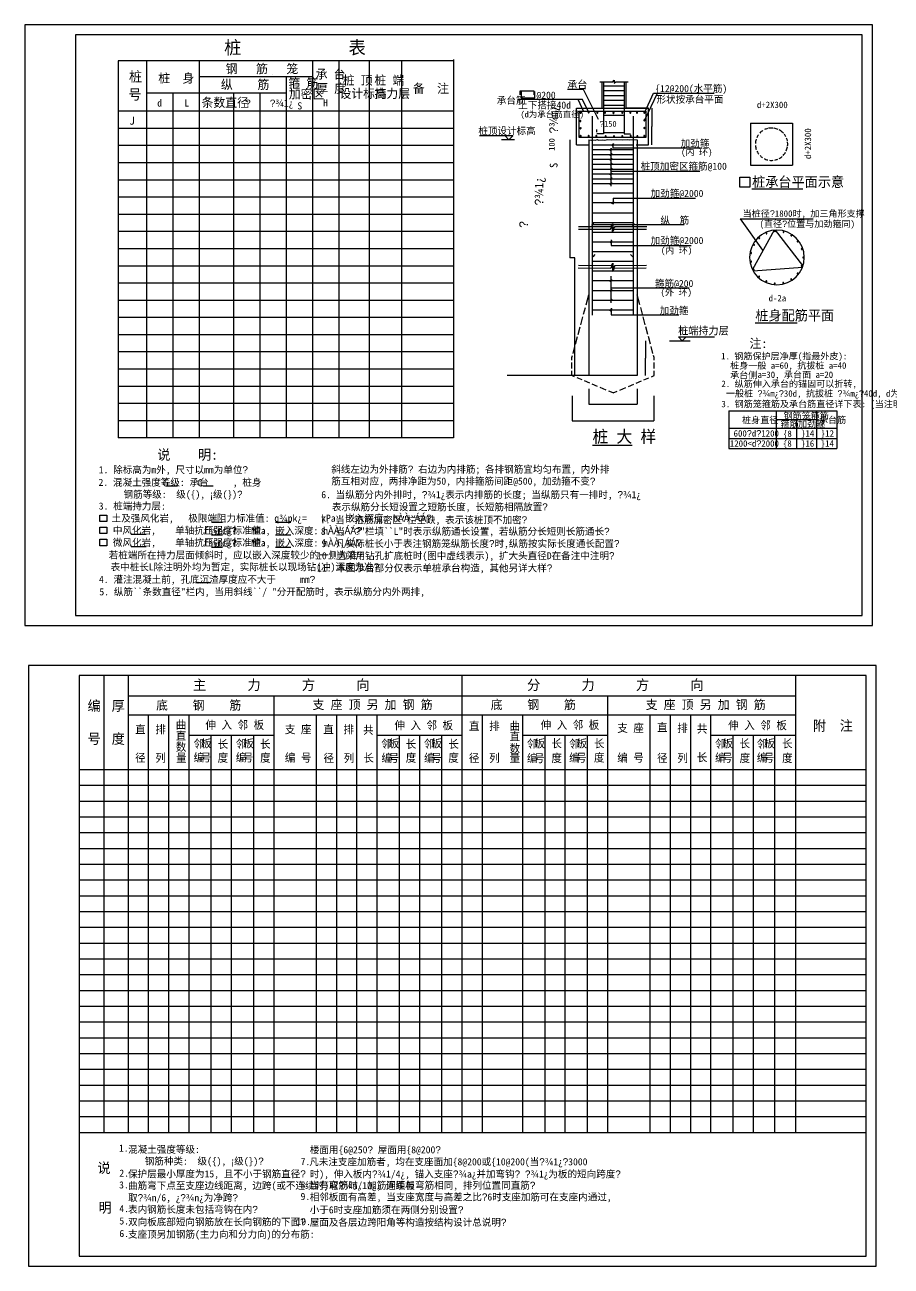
# Model space of a CAD drawing. Header units: metres. Extents: x 4568 to 182545, y -86951 to 35529.
# Drawn here: x 4568 to 47393, y -25841 to 35529 of the extents above; entities that cross this region are included whole.
import ezdxf

# ---------------------------------------------------------------- set-up
doc = ezdxf.new("R2010")
doc.units = ezdxf.units.M
for name, color, linetype in [('1', 1, 'Continuous'), ('COLUMN', 2, 'Continuous'), ('DOOR', 2, 'Continuous'), ('DP', 3, 'Continuous'), ('GRIDLINE', 7, 'Continuous'), ('STEEL', 2, 'Continuous'), ('TEXT', 7, 'Continuous'), ('TK', 7, 'Continuous')]:
    doc.layers.add(name, color=color, linetype=linetype)
doc.dimstyles.get("Standard").update_dxf_attribs({"dimtxt": 2.5, "dimasz": 2.5, "dimexe": 1.25, "dimexo": 0.625, "dimtad": 1, "dimcen": 2.5, "dimazin": 3, "dimtfac": 1, "dimtmove": 0, "dimatfit": 3})

# ---------------------------------------------------------------- blocks, each defined once
blk = doc.blocks.new('_CLOSEDFILLED')
at = {"color": 0, "linetype": 'BYBLOCK'}
blk.add_solid([(-1, 0), (0, 0), (-1, 0)], dxfattribs=at)
blk = doc.blocks.new('*D1')
for p, q in [((31625.07, 17193.46), (31625.07, 15956.87)), ((35667.36, 17193.46), (35667.36, 15956.87)), ((31625.32, 15956.87), (33645.715, 15956.87)), ((33646.715, 15956.87), (35667.11, 15956.87))]:
    blk.add_line(p, q)
at = {"layer": 'Defpoints'}
for p in [(31625.07, 17193.46), (35667.36, 17193.46), (31625.07, 15956.87)]:
    blk.add_point(p, dxfattribs=at)
at = {"xscale": 0.25, "yscale": 0.25, "rotation": 180}
blk.add_blockref('_CLOSEDFILLED', (31625.07, 15956.87), dxfattribs=at)
at = {"xscale": 0.25, "yscale": 0.25}
blk.add_blockref('_CLOSEDFILLED', (35667.36, 15956.87), dxfattribs=at)
at = {"insert": (33646.215, 15956.87), "char_height": 1, "attachment_point": 5}
blk.add_mtext('D', dxfattribs=at)
blk = doc.blocks.new('*D2')
for p, q in [((35246.18, 19906.63), (35246.18, 19046.44)), ((35245.93, 19046.44), (35245.68, 19046.44)), ((35246.18, 18186.25), (35246.18, 19046.44)), ((35246.18, 19046.44), (35246.18, 19046.44)), ((35246.43, 19046.44), (35246.68, 19046.44))]:
    blk.add_line(p, q)
at = {"layer": 'Defpoints'}
for p in [(35246.18, 19906.63), (35246.18, 19046.44), (35246.18, 18186.25)]:
    blk.add_point(p, dxfattribs=at)
at = {"xscale": 0.25, "yscale": 0.25}
blk.add_blockref('_CLOSEDFILLED', (35246.18, 19046.44), dxfattribs=at)
at = {"xscale": 0.25, "yscale": 0.25, "rotation": 180}
blk.add_blockref('_CLOSEDFILLED', (35246.18, 19046.44), dxfattribs=at)
at = {"insert": (35246.18, 19047.565), "char_height": 1, "attachment_point": 5}
blk.add_mtext("h%%192%%192'%%193%%193", dxfattribs=at)
blk = doc.blocks.new('*D3')
for p, q in [((32443.96, 17530.51), (32443.96, 16771.45)), ((34843.96, 17530.51), (34843.96, 16771.45)), ((32444.21, 16771.45), (33643.46, 16771.45)), ((33644.46, 16771.45), (34843.71, 16771.45))]:
    blk.add_line(p, q)
at = {"layer": 'Defpoints'}
for p in [(32443.96, 17530.51), (34843.96, 17530.51), (32443.96, 16771.45)]:
    blk.add_point(p, dxfattribs=at)
at = {"xscale": 0.25, "yscale": 0.25, "rotation": 180}
blk.add_blockref('_CLOSEDFILLED', (32443.96, 16771.45), dxfattribs=at)
at = {"xscale": 0.25, "yscale": 0.25}
blk.add_blockref('_CLOSEDFILLED', (34843.96, 16771.45), dxfattribs=at)
at = {"insert": (33643.96, 16771.45), "char_height": 1, "attachment_point": 5}
blk.add_mtext('d', dxfattribs=at)
blk = doc.blocks.new('*D6')
for p, q in [((35562.58, 31401.55), (35562.58, 30501.13)), ((35562.33, 30501.13), (35562.08, 30501.13)), ((35562.58, 29600.71), (35562.58, 30501.13)), ((35562.58, 30501.13), (35562.58, 30501.13)), ((35562.83, 30501.13), (35563.08, 30501.13))]:
    blk.add_line(p, q)
at = {"layer": 'Defpoints'}
for p in [(35562.58, 31401.55), (35562.58, 30501.13), (35562.58, 29600.71)]:
    blk.add_point(p, dxfattribs=at)
at = {"xscale": 0.25, "yscale": 0.25}
blk.add_blockref('_CLOSEDFILLED', (35562.58, 30501.13), dxfattribs=at)
at = {"xscale": 0.25, "yscale": 0.25, "rotation": 180}
blk.add_blockref('_CLOSEDFILLED', (35562.58, 30501.13), dxfattribs=at)
at = {"insert": (35562.58, 30502.255), "char_height": 1, "attachment_point": 5}
blk.add_mtext('H', dxfattribs=at)
blk = doc.blocks.new('*D13')
for p, q in [((31507.13, 29840.93), (31507.13, 24013.59)), ((31628.915, 24013.59), (31506.88, 24013.59)), ((31751.95, 24013.59), (31629.915, 24013.59)), ((31751.7, 18186.25), (31751.7, 24013.59))]:
    blk.add_line(p, q)
at = {"layer": 'Defpoints'}
for p in [(31507.13, 29840.93), (31751.7, 24013.59), (31751.7, 18186.25)]:
    blk.add_point(p, dxfattribs=at)
at = {"xscale": 0.25, "yscale": 0.25}
blk.add_blockref('_CLOSEDFILLED', (31507.13, 24013.59), dxfattribs=at)
at = {"xscale": 0.25, "yscale": 0.25, "rotation": 180}
blk.add_blockref('_CLOSEDFILLED', (31751.7, 24013.59), dxfattribs=at)
at = {"insert": (31629.415, 24013.59), "char_height": 1, "attachment_point": 5}
blk.add_mtext('L', dxfattribs=at)

msp = doc.modelspace()

# ---------------------------------------------------------------- linework, layer by layer
for p, q in [((32987.99, 32703.41), (33640.17, 32703.41)), ((33091.45, 32703.41), (33091.45, 31401.55)), ((33167.66, 32703.41), (33167.66, 30141.94)), ((33640.17, 32703.41), (33693.57, 32799.47)), ((33693.57, 32799.47), (33702.58, 32641.51)), ((33702.58, 32641.51), (33778.46, 32703.41)), ((33778.46, 32703.41), (34394.37, 32703.41)), ((34187.59, 32703.41), (34187.59, 30141.94)), ((34270.47, 32703.41), (34270.47, 31401.55)), ((29061.7, 32064.52), (29061.7, 32257.51)), ((29061.7, 32257.51), (29728.76, 32257.51)), ((29104.61, 32224.42), (29104.61, 31913.48)), ((29104.61, 31913.48), (29784.18, 31913.48)), ((29728.76, 32257.51), (29728.76, 32064.52)), ((29784.18, 31913.48), (29784.18, 32224.42)), ((32183.4, 32334.03), (31395, 32334.03)), ((32929.5, 30842.56), (32183.4, 32334.03)), ((33167.66, 32517.57), (34187.59, 32517.57)), ((33167.66, 32277.57), (34187.59, 32277.57)), ((33167.66, 32037.57), (34187.59, 32037.57)), ((35217.9, 31216.43), (35649.04, 32143.98)), ((35218.79, 30832.58), (35834.74, 32143.98)), ((35649.04, 32143.98), (38642.43, 32143.98)), ((32136.51, 31830.19), (28948.67, 31830.19)), ((31834.75, 31401.55), (31834.75, 31401.55)), ((31834.75, 31401.55), (33083.81, 31401.55)), ((31834.75, 31401.55), (33083.81, 31401.55)), ((31834.75, 29600.71), (31834.75, 31401.55)), ((32204.89, 31233.42), (31926.19, 31830.19)), ((32439.73, 31192.5), (32136.51, 31830.19)), ((33083.81, 31401.55), (34258.2, 31401.55)), ((33167.66, 31797.57), (34187.59, 31797.57)), ((33167.66, 31557.57), (34187.59, 31557.57)), ((34257.85, 31401.55), (35401.57, 31401.55)), ((35401.57, 31401.55), (34257.85, 31401.55)), ((35401.57, 29600.71), (35401.57, 31401.55)), ((33148.77, 31066.82), (34208.18, 31066.82)), ((32836.55, 30219.62), (32838.53, 30357.93)), ((33167.66, 30141.94), (32846.57, 30141.94)), ((33150.48, 30198.57), (34206.48, 30198.57)), ((34187.59, 30141.94), (34508.68, 30141.94)), ((40439.09, 30667.56), (42519.09, 30667.56)), ((40439.09, 30667.56), (40439.09, 28587.56)), ((42519.09, 30667.56), (42519.09, 28587.56)), ((28771.65, 29840.93), (28130.34, 29840.93)), ((31834.75, 29600.71), (32443.96, 29600.71)), ((32443.96, 29846.31), (32443.96, 18186.25)), ((32443.96, 29846.31), (32561.01, 29833.75)), ((32480.35, 29600.71), (32487.01, 29600.71)), ((32561.01, 29833.75), (32628.54, 29850.63)), ((32628.54, 29850.63), (32767.83, 29829.54)), ((32767.83, 29829.54), (32877.57, 29854.84)), ((32877.57, 29854.84), (32902.9, 29833.75)), ((32902.9, 29833.75), (33105.5, 29850.63)), ((33105.5, 29850.63), (33244.78, 29833.75)), ((33244.78, 29833.75), (33362.97, 29854.84)), ((33362.97, 29854.84), (33582.45, 29842.19)), ((33582.45, 29842.19), (33818.82, 29859.06)), ((33638.97, 29600.93), (33638.87, 29452.53)), ((33818.82, 29859.06), (34131.17, 29837.99)), ((34131.17, 29837.99), (34367.53, 29859.06)), ((34367.53, 29859.06), (34460.39, 29846.41)), ((34460.39, 29846.41), (34629.23, 29863.28)), ((34629.23, 29863.28), (34843.96, 29838.68)), ((34794.04, 29600.71), (35401.57, 29600.71)), ((34843.96, 29838.68), (34843.96, 18186.25)), ((33549.18, 27551.18), (33549.18, 29432.45)), ((33638.85, 29452.53), (37949.46, 29452.53)), ((33549.18, 28293.33), (37929.58, 28293.33)), ((40439.09, 28587.56), (42519.09, 28587.56)), ((39906.83, 27992.49), (40412.16, 27992.49)), ((39906.83, 27507.45), (39906.83, 27991.41)), ((40412.16, 27992.49), (40412.16, 27508.53)), ((13088.82, 27004.85), (9188.82, 27004.85)), ((20588.82, 27004.85), (13088.82, 27004.85)), ((25757.31, 27004.85), (20588.82, 27004.85)), ((40412.16, 27508.53), (39906.83, 27508.53)), ((33643.96, 26956.89), (33643.96, 26660.83)), ((33643.96, 26952.48), (37723.18, 26952.48)), ((39933.51, 25934.82), (43534.71, 25934.82)), ((39936.96, 25934.82), (41026.93, 24390.01)), ((31931.2, 25426.11), (33523.83, 25426.11)), ((31936.17, 25556.2), (33558.55, 25556.2)), ((32635.96, 25663.62), (37156.04, 25663.62)), ((33523.83, 25426.11), (33595.03, 25554.18)), ((33558.55, 25556.2), (33629.75, 25684.28)), ((33595.03, 25554.18), (33607.05, 25266.02)), ((33607.05, 25266.02), (33708.22, 25426.11)), ((33629.75, 25684.28), (33641.77, 25396.12)), ((33641.77, 25396.12), (33742.94, 25556.2)), ((33708.22, 25426.11), (35299, 25426.11)), ((33742.94, 25556.2), (35318.84, 25556.2)), ((34620.71, 25620.25), (34683.2, 25706.98)), ((33549.18, 24893.67), (33549.18, 24623.82)), ((33549.18, 24623.82), (37500.5, 24623.82)), ((31922.18, 23509.36), (33529.68, 23494.5)), ((31942.02, 23639.46), (33564.4, 23624.6)), ((33529.68, 23494.5), (33600.89, 23622.58)), ((33564.4, 23624.6), (33635.6, 23752.68)), ((33600.89, 23622.58), (33612.9, 23334.42)), ((33612.9, 23334.42), (33714.07, 23494.5)), ((33635.6, 23752.68), (33647.62, 23464.52)), ((33647.62, 23464.52), (33748.79, 23624.6)), ((33714.07, 23494.5), (35289.98, 23509.36)), ((33748.79, 23624.6), (35294.95, 23639.46)), ((13088.82, 22754.85), (9188.82, 22754.85)), ((20588.82, 22754.85), (13088.82, 22754.85)), ((25757.31, 22754.85), (20588.82, 22754.85)), ((33549.18, 21785.2), (33549.18, 23108.86)), ((32312.25, 21681.91), (32443.96, 22173.17)), ((33549.18, 22518.37), (37402.2, 22518.37)), ((34975.66, 21681.91), (34843.96, 22173.17)), ((32187.99, 21218.4), (32275.8, 21545.95)), ((33549.18, 21523.93), (33549.18, 21192.48)), ((35099.93, 21218.4), (35012.11, 21545.95)), ((32049.05, 20700.2), (32156.03, 21099.23)), ((33549.18, 21192.48), (36895.81, 21192.48)), ((35238.86, 20700.2), (35131.88, 21099.23)), ((31919.14, 20215.62), (32021.19, 20596.25)), ((35368.78, 20215.62), (35266.73, 20596.25)), ((31792.27, 19742.42), (31892.77, 20117.26)), ((35495.64, 19742.42), (35395.15, 20117.26)), ((36432.42, 19909.22), (37451.07, 19909.22)), ((31614.34, 19078.62), (31642.24, 19182.67)), ((31614.34, 18942.87), (31614.34, 19078.62)), ((31669.63, 19284.95), (31762.04, 19629.64)), ((35618.29, 19284.95), (35525.88, 19629.64)), ((35673.57, 19078.62), (35645.68, 19182.67)), ((35673.57, 18942.87), (35673.57, 19078.62)), ((13088.82, 18504.85), (9188.82, 18504.85)), ((20588.82, 18504.85), (13088.82, 18504.85)), ((25757.31, 18504.85), (20588.82, 18504.85)), ((31614.34, 18536.04), (31614.34, 18834.73)), ((31614.34, 18184.5), (31614.34, 18424.53)), ((35673.57, 18536.04), (35673.57, 18834.73)), ((35673.57, 18184.5), (35673.57, 18424.53)), ((32443.96, 18186.25), (28405.23, 18186.25)), ((31746.26, 18130.41), (31614.34, 18184.5)), ((32115.87, 17971.85), (31871.05, 18076.08)), ((32505.43, 17806.9), (32230.37, 17923.45)), ((34843.96, 18186.25), (32443.96, 18186.25)), ((34782.49, 17806.9), (35057.55, 17923.45)), ((35172.04, 17971.85), (35416.87, 18076.08)), ((35541.65, 18130.41), (35673.57, 18184.5)), ((32878.71, 17651.48), (32616.61, 17761.97)), ((33304.73, 17471.88), (33012.63, 17595.02)), ((33643.96, 17328.87), (33435.95, 17416.56)), ((33643.96, 17328.87), (33851.97, 17416.56)), ((33983.19, 17471.88), (34275.29, 17595.02)), ((34409.2, 17651.48), (34671.3, 17761.97)), ((39366.28, 16441.03), (39366.28, 14585.03)), ((39366.28, 16441.03), (44706.82, 16441.03)), ((41706.82, 16441.03), (41706.82, 14585.03)), ((42706.82, 16008.84), (42706.82, 14585.03)), ((43706.82, 16441.03), (43706.82, 14585.03)), ((43706.82, 16281.63), (43706.82, 14585.03)), ((44706.82, 16441.03), (44706.82, 14585.03)), ((39366.28, 15585.03), (44706.82, 15585.03)), ((39366.28, 14585.03), (44706.82, 14585.03)), ((11601.06, 12729.51), (12110.4, 12729.51)), ((13367.09, 12729.51), (13876.42, 12729.51)), ((13808.59, 10935.14), (14336.18, 10935.14)), ((16955.29, 10935.14), (17708.99, 10935.14)), ((9831.62, 10344.97), (10558.51, 10344.97)), ((13799.17, 10313.75), (14336.18, 10313.75)), ((16955.29, 10313.75), (17708.99, 10313.75)), ((9828.57, 9743.71), (10561.56, 9743.71)), ((13799.17, 9711.2), (14336.18, 9711.2)), ((16955.29, 9711.2), (17708.99, 9711.2)), ((13014.73, 7964.28), (13747.72, 7964.28))]:
    msp.add_line(p, q)
for points in [[(28305.01, 30032.73), (28497.01, 29840.73), (28689.01, 30032.73), (27037.04, 30032.73)], [(33592.81, 29540.8), (33682.36, 29660.21)], [(33608.88, 29559.17), (33671.37, 29645.9)], [(33505.53, 29297.51), (33595.08, 29416.92)], [(33505.53, 29057.2), (33595.08, 29176.61)], [(33505.53, 28816.9), (33595.08, 28936.31)], [(33505.53, 28582.91), (33595.08, 28702.32)], [(33505.53, 28336.28), (33595.08, 28455.69)], [(33517.93, 28357.56), (33580.42, 28444.3)], [(33505.53, 28095.98), (33595.08, 28215.39)], [(33505.53, 27862), (33595.08, 27981.41)], [(33505.53, 27621.69), (33595.08, 27741.1)], [(33517.93, 28117.56), (33580.42, 28204.3)], [(33517.93, 27877.56), (33580.42, 27964.3)], [(33517.93, 27637.56), (33580.42, 27724.3)], [(40505.7, 27426.47), (43031.85, 27426.47)], [(33592.98, 26685.96), (33682.53, 26805.37)], [(33612.71, 26699.7), (33675.2, 26786.43)], [(32588.69, 25602.69), (32678.24, 25722.1)], [(32608.43, 25616.43), (32670.92, 25703.16)], [(34597.26, 25602.69), (34686.81, 25722.1)], [(34617, 25616.43), (34679.49, 25703.16)], [(33505.53, 24743.25), (33595.08, 24862.66)], [(33517.93, 24757.56), (33580.42, 24844.3)], [(32654.22, 24051.36), (32762.96, 24172.76)], [(34512.27, 24180.8), (34632.59, 24047.84)], [(33505.53, 22819.08), (33595.08, 22938.49)], [(33517.93, 22837.56), (33580.42, 22924.3)], [(33517.93, 22833.4), (33580.42, 22920.13)], [(33505.53, 22339.36), (33595.08, 22458.77)], [(33517.93, 22357.84), (33580.42, 22444.58)], [(33517.93, 22357.56), (33580.42, 22444.3)], [(33517.93, 22353.68), (33580.42, 22440.41)], [(33505.53, 21859.64), (33595.08, 21979.05)], [(33505.53, 21379.92), (33595.08, 21499.33)], [(33517.93, 21878.12), (33580.42, 21964.86)], [(33517.93, 21877.84), (33580.42, 21964.58)], [(33517.93, 21877.56), (33580.42, 21964.3)], [(33517.93, 21873.96), (33580.42, 21960.69)], [(33517.93, 21398.4), (33580.42, 21485.13)], [(33517.93, 21398.12), (33580.42, 21484.86)], [(33517.93, 21397.56), (33580.42, 21484.3)], [(33517.93, 21394.24), (33580.42, 21480.97)], [(40673.07, 20791.86), (42750.43, 20791.86)], [(37263.48, 20096.59), (37067.78, 19908.37), (36879.55, 20104.07), (38657.63, 20107.14)], [(32630.25, 14746.04), (34588.3, 14743.63)]]:
    msp.add_lwpolyline(points)
for start, end in [(144.06, 156.6), (122.03, 136.38), (104.6, 116.12), (98.64, 100.76), (84.02, 97.01), (65.5, 80.12), (44.35, 61.37), (42.16, 43.25), (27.07, 38.28), (162.35, 177.95), (184.88, 199.11), (335.21, 350.52), (11.38, 21.88), (355.81, 8.21), (353.56, 355.1), (205.69, 218.52), (225.07, 236.53), (242.72, 256.45), (281.59, 293.18), (298.07, 310.85), (316.37, 330.07), (334.52, 334.89), (262.76, 276.01)]:
    msp.add_arc((41479.09, 29627.56), 800, start, end)
at = {"layer": '1'}
msp.add_line((46169.15, -19243.52), (7269.15, -19243.52), dxfattribs=at)
msp.add_lwpolyline([(46169.15, -1303.52), (7269.15, -1303.52)], dxfattribs=at)
at = {"layer": 'DOOR'}
for p, q in [((8469.15, 3396.48), (8469.15, -19243.52)), ((9669.15, 3396.48), (9669.15, -19243.52)), ((26169.15, 3396.48), (26169.15, -19243.52)), ((16869.15, 2346.48), (16869.15, -19243.52)), ((33369.15, 2346.48), (33369.15, -19243.52)), ((46169.15, -9103.52), (7269.15, -9103.52)), ((46169.15, -16903.52), (7269.15, -16903.52))]:
    msp.add_line(p, q, dxfattribs=at)
msp.add_lwpolyline([(42669.15, 3396.48), (42669.15, -19243.52)], dxfattribs=at)
at = {"layer": 'DP'}
for p, q in [((9188.82, 33754.85), (9188.82, 15104.85)), ((25757.31, 15104.85), (20588.82, 15104.85))]:
    msp.add_line(p, q, dxfattribs=at)
at = {"layer": 'GRIDLINE'}
for p, q in [((42669.15, 2346.48), (9669.15, 2346.48)), ((42669.15, 1396.48), (9669.15, 1396.48)), ((10669.15, 1396.48), (10669.15, -19243.52)), ((11669.15, 1396.48), (11669.15, -19243.52)), ((12669.15, 1396.48), (12669.15, -19243.52)), ((18969.15, 1396.48), (18969.15, -19243.52)), ((19969.15, 1396.48), (19969.15, -19243.52)), ((20969.15, 1396.48), (20969.15, -19243.52)), ((21969.15, 1396.48), (21969.15, -19243.52)), ((27169.15, 1396.48), (27169.15, -19243.52)), ((29169.15, 1396.48), (29169.15, -19243.52)), ((35469.15, 1396.48), (35469.15, -19243.52)), ((36469.15, 1396.48), (36469.15, -19243.52)), ((37469.15, 1396.48), (37469.15, -19243.52)), ((38469.15, 1396.48), (38469.15, -19243.52)), ((16869.15, 396.48), (12669.15, 396.48)), ((13769.15, 396.48), (13769.15, -19243.52)), ((14769.15, 396.48), (14769.15, -19243.52)), ((15869.15, 396.48), (15869.15, -19243.52)), ((26169.15, 396.48), (21969.15, 396.48)), ((23069.15, 396.48), (23069.15, -19243.52)), ((24069.15, 396.48), (24069.15, -19243.52)), ((25169.15, 396.48), (25169.15, -19243.52)), ((33369.15, 396.48), (29169.15, 396.48)), ((30269.15, 396.48), (30269.15, -19243.52)), ((31269.15, 396.48), (31269.15, -19243.52)), ((32369.15, 396.48), (32369.15, -19243.52)), ((42669.15, 396.48), (38469.15, 396.48)), ((39569.15, 396.48), (39569.15, -19243.52)), ((40569.15, 396.48), (40569.15, -19243.52)), ((41626.46, 396.48), (41626.46, -19243.52)), ((46169.15, -2083.52), (7269.15, -2083.52)), ((46169.15, -2863.52), (7269.15, -2863.52)), ((46169.15, -3643.52), (7269.15, -3643.52)), ((46169.15, -4423.52), (7269.15, -4423.52)), ((46169.15, -5203.52), (7269.15, -5203.52)), ((46169.15, -5983.52), (7269.15, -5983.52)), ((46169.15, -6763.52), (7269.15, -6763.52)), ((46169.15, -7543.52), (7269.15, -7543.52)), ((46169.15, -8323.52), (7269.15, -8323.52)), ((46169.15, -9883.52), (7269.15, -9883.52)), ((46169.15, -10663.52), (7269.15, -10663.52)), ((46169.15, -11443.52), (7269.15, -11443.52)), ((46169.15, -12223.52), (7269.15, -12223.52)), ((46169.15, -13003.52), (7269.15, -13003.52)), ((46169.15, -13783.52), (7269.15, -13783.52)), ((46169.15, -14563.52), (7269.15, -14563.52)), ((46169.15, -15343.52), (7269.15, -15343.52)), ((46169.15, -16123.52), (7269.15, -16123.52)), ((46169.15, -17683.52), (7269.15, -17683.52)), ((46169.15, -18463.52), (7269.15, -18463.52))]:
    msp.add_line(p, q, dxfattribs=at)
at = {"layer": 'STEEL'}
for p, q in [((20588.82, 33754.85), (9188.82, 33754.85)), ((10588.82, 33754.85), (10588.82, 15104.85)), ((13188.82, 33754.85), (13188.82, 15104.85)), ((18788.82, 33754.85), (18788.82, 15104.85)), ((20088.82, 33754.85), (20088.82, 15104.85)), ((25757.31, 33754.85), (20588.82, 33754.85)), ((21588.82, 33754.85), (21588.82, 15104.85)), ((23188.82, 33754.85), (23188.82, 15104.85)), ((25757.31, 33813.21), (25757.31, 15104.85)), ((18788.82, 32954.85), (13188.82, 32954.85)), ((16788.82, 33083.87), (16788.82, 33083.87)), ((16788.82, 33083.87), (16788.82, 33083.87)), ((17488.82, 32154.85), (10588.82, 32154.85)), ((13088.82, 31254.85), (9188.82, 31254.85)), ((20588.82, 31254.85), (13088.82, 31254.85)), ((25757.31, 31254.85), (20588.82, 31254.85)), ((13088.82, 15104.85), (9188.82, 15104.85)), ((20588.82, 15104.85), (13088.82, 15104.85))]:
    msp.add_line(p, q, dxfattribs=at)
msp.add_lwpolyline([(35270.78, 29956.13), (31963.96, 29956.13), (31963.96, 31257.55), (35270.78, 31257.55)], close=True, dxfattribs=at)
for points in [[(32003.36, 30759.84, 1), (32053.29, 30776.99, 1)], [(32019.65, 31173.25, 1), (32069.59, 31190.39, 1)], [(32417.03, 31197.7, 1), (32466.97, 31214.85, 1)], [(32847.07, 31181.48, 1), (32897.01, 31198.63, 1)], [(33217.78, 31181.48, 1), (33267.72, 31198.63, 1)], [(33642.18, 31169.46, 1), (33692.11, 31186.6, 1)], [(34072.27, 31181.48, 1), (34122.21, 31198.63, 1)], [(34477.96, 31181.48, 1), (34527.9, 31198.63, 1)], [(34802.52, 31173.38, 1), (34852.46, 31190.52, 1)], [(34810.63, 31173.38, 1), (34860.57, 31190.52, 1)], [(35163.2, 30797.56, 1), (35213.14, 30814.7, 1)], [(35167.64, 31181.48, 1), (35217.58, 31198.63, 1)], [(32011.47, 30411.18, 1), (32061.41, 30428.32, 1)], [(35167.64, 30419.29, 1), (35217.58, 30436.43, 1)], [(32011.47, 30021.97, 1), (32061.41, 30039.11, 1)], [(32417.03, 30021.97, 1), (32466.97, 30039.11, 1)], [(32798.52, 30021.97, 1), (32848.46, 30039.11, 1)], [(33252.9, 30005.75, 1), (33302.84, 30022.9, 1)], [(33661.06, 30009.94, 1), (33711, 30027.09, 1)], [(34080.38, 30013.86, 1), (34130.32, 30031.01, 1)], [(34494.19, 30030.08, 1), (34544.13, 30047.22, 1)], [(34826.86, 30005.75, 1), (34876.8, 30022.9, 1)], [(35167.64, 30030.08, 1), (35217.58, 30047.22, 1)], [(40395.4, 24031.78, 1), (43099.4, 24031.78, 1)], [(41239.79, 25198.87, 1), (41222.11, 25239.17, 1)], [(41646.25, 25300.46, 1), (41642.61, 25344.31, 1)], [(42063.66, 25264.56, 1), (42074.46, 25307.21, 1)], [(40629.98, 24641, 1), (40591.28, 24661.94, 1)], [(40888.34, 24970.82, 1), (40858.54, 25003.19, 1)], [(42446.81, 25095.07, 1), (42470.88, 25131.91, 1)], [(42754.16, 24810.36, 1), (42788.89, 24837.39, 1)], [(40492.71, 24245.17, 1), (40449.31, 24252.41, 1)], [(42952.42, 24441.28, 1), (42994.04, 24455.57, 1)], [(43020.09, 24027.82, 1), (43064.09, 24027.82, 1)], [(40491.41, 23826.21, 1), (40448.01, 23818.97, 1)], [(40626.21, 23429.53, 1), (40587.51, 23408.59, 1)], [(42949.85, 23614.79, 1), (42991.46, 23600.51, 1)], [(40882.51, 23098.11, 1), (40852.71, 23065.74, 1)], [(41232.54, 22867.87, 1), (41214.86, 22827.58, 1)], [(41638.35, 22763.76, 1), (41634.72, 22719.91, 1)], [(42055.99, 22797.06, 1), (42066.79, 22754.41, 1)], [(42440.18, 22964.16, 1), (42464.25, 22927.32, 1)], [(42749.3, 23246.95, 1), (42784.02, 23219.93, 1)]]:
    msp.add_lwpolyline(points, format="xyb", close=True, dxfattribs=at)
for points in [[(32635.96, 21182.58), (32635.96, 31017.55)], [(34651.96, 21182.58), (34651.96, 31017.55)], [(32635.96, 29601.53), (34651.96, 29601.53)], [(32635.96, 29360.93), (34651.96, 29360.93)], [(32635.96, 29120.93), (34651.96, 29120.93)], [(32635.96, 28880.93), (34651.96, 28880.93)], [(32635.96, 28640.93), (34651.96, 28640.93)], [(32635.96, 28400.93), (34651.96, 28400.93)], [(32635.96, 28160.93), (34651.96, 28160.93)], [(32635.96, 27920.93), (34651.96, 27920.93)], [(32635.96, 27680.93), (34651.96, 27680.93)], [(32655.6, 27226.52), (34671.6, 27226.52)], [(32635.96, 26743.06), (34651.96, 26743.06)], [(32635.96, 26240.93), (34651.96, 26240.93)], [(32635.96, 25760.93), (34651.96, 25760.93)], [(32635.96, 25280.93), (34651.96, 25280.93)], [(41609.27, 25371.63), (40542.98, 23427.73)], [(43034.68, 23622.29), (41670.45, 25379.69)], [(32635.96, 24800.93), (34651.96, 24800.93)], [(32635.96, 24320.93), (34651.96, 24320.93)], [(32635.96, 23840.93), (34651.96, 23840.93)], [(32635.96, 23360.93), (34651.96, 23360.93)], [(40572.71, 23369.46), (43004.23, 23551.79)], [(32635.96, 22880.93), (34651.96, 22880.93)], [(32635.96, 22400.93), (34651.96, 22400.93)], [(32635.96, 21920.93), (34651.96, 21920.93)], [(32635.96, 21440.93), (34651.96, 21440.93)]]:
    msp.add_lwpolyline(points, dxfattribs=at)
at = {"layer": 'TEXT'}
for p, q in [((17488.82, 32954.85), (17488.82, 15104.85)), ((11888.82, 32154.85), (11888.82, 15104.85)), ((14888.82, 32154.85), (14888.82, 15104.85)), ((16188.82, 32154.85), (16188.82, 15104.85)), ((13088.82, 30404.85), (9188.82, 30404.85)), ((20588.82, 30404.85), (13088.82, 30404.85)), ((25757.31, 30404.85), (20588.82, 30404.85)), ((13088.82, 29554.85), (9188.82, 29554.85)), ((20588.82, 29554.85), (13088.82, 29554.85)), ((25757.31, 29554.85), (20588.82, 29554.85)), ((13088.82, 28704.85), (9188.82, 28704.85)), ((20588.82, 28704.85), (13088.82, 28704.85)), ((25757.31, 28704.85), (20588.82, 28704.85)), ((13088.82, 27854.85), (9188.82, 27854.85)), ((20588.82, 27854.85), (13088.82, 27854.85)), ((25757.31, 27854.85), (20588.82, 27854.85)), ((13088.82, 26154.85), (9188.82, 26154.85)), ((20588.82, 26154.85), (13088.82, 26154.85)), ((25757.31, 26154.85), (20588.82, 26154.85)), ((13088.82, 25304.85), (9188.82, 25304.85)), ((20588.82, 25304.85), (13088.82, 25304.85)), ((25757.31, 25304.85), (20588.82, 25304.85)), ((13088.82, 24454.85), (9188.82, 24454.85)), ((20588.82, 24454.85), (13088.82, 24454.85)), ((25757.31, 24454.85), (20588.82, 24454.85)), ((13088.82, 23604.85), (9188.82, 23604.85)), ((20588.82, 23604.85), (13088.82, 23604.85)), ((25757.31, 23604.85), (20588.82, 23604.85)), ((13088.82, 21904.85), (9188.82, 21904.85)), ((20588.82, 21904.85), (13088.82, 21904.85)), ((25757.31, 21904.85), (20588.82, 21904.85)), ((13088.82, 21054.85), (9188.82, 21054.85)), ((20588.82, 21054.85), (13088.82, 21054.85)), ((25757.31, 21054.85), (20588.82, 21054.85)), ((13088.82, 20204.85), (9188.82, 20204.85)), ((20588.82, 20204.85), (13088.82, 20204.85)), ((25757.31, 20204.85), (20588.82, 20204.85)), ((13088.82, 19354.85), (9188.82, 19354.85)), ((20588.82, 19354.85), (13088.82, 19354.85)), ((25757.31, 19354.85), (20588.82, 19354.85)), ((13088.82, 17654.85), (9188.82, 17654.85)), ((20588.82, 17654.85), (13088.82, 17654.85)), ((25757.31, 17654.85), (20588.82, 17654.85)), ((13088.82, 16804.85), (9188.82, 16804.85)), ((20588.82, 16804.85), (13088.82, 16804.85)), ((25757.31, 16804.85), (20588.82, 16804.85)), ((41706.82, 16008.84), (43706.82, 16008.84)), ((13088.82, 15954.85), (9188.82, 15954.85)), ((20588.82, 15954.85), (13088.82, 15954.85)), ((25757.31, 15954.85), (20588.82, 15954.85)), ((39366.28, 15085.03), (44706.82, 15085.03)), ((8281.14, 11294.1), (8623.15, 11294.1)), ((8281.14, 11294.1), (8623.15, 11294.1)), ((8281.14, 10973.68), (8281.14, 11294.1)), ((8281.14, 10973.68), (8281.14, 11294.1)), ((8623.15, 11294.1), (8623.15, 10973.68)), ((8623.15, 11294.1), (8623.15, 10973.68)), ((8623.15, 10973.68), (8281.14, 10973.68)), ((8623.15, 10973.68), (8281.14, 10973.68)), ((8281.14, 10373.68), (8281.14, 10694.1)), ((8281.14, 10373.68), (8281.14, 10694.1)), ((8281.14, 10694.1), (8623.15, 10694.1)), ((8281.14, 10694.1), (8623.15, 10694.1)), ((8623.15, 10694.1), (8623.15, 10373.68)), ((8623.15, 10694.1), (8623.15, 10373.68)), ((8623.15, 10373.68), (8281.14, 10373.68)), ((8623.15, 10373.68), (8281.14, 10373.68)), ((8281.14, 9773.68), (8281.14, 10094.1)), ((8281.14, 9773.68), (8281.14, 10094.1)), ((8281.14, 10094.1), (8623.15, 10094.1)), ((8281.14, 10094.1), (8623.15, 10094.1)), ((8623.15, 10094.1), (8623.15, 9773.68)), ((8623.15, 10094.1), (8623.15, 9773.68)), ((8623.15, 9773.68), (8281.14, 9773.68)), ((8623.15, 9773.68), (8281.14, 9773.68))]:
    msp.add_line(p, q, dxfattribs=at)
at = {"layer": 'TK'}
for points in [[(4567.72, 5828.79), (46467.72, 5828.79), (46467.72, 35528.79), (4567.72, 35528.79)], [(7067.72, 6328.79), (45967.72, 6328.79), (45967.72, 35028.79), (7067.72, 35028.79)], [(4757.11, -25841.44), (46657.11, -25841.44), (46657.11, 3858.56), (4757.11, 3858.56)], [(7257.11, -25341.44), (46157.11, -25341.44), (46157.11, 3358.56), (7257.11, 3358.56)]]:
    msp.add_lwpolyline(points, close=True, dxfattribs=at)

# ---------------------------------------------------------------- texts
for s, height, p in [('桩            表', 650, (14422.39, 34078.9)), ('J', 400, (9731.53, 30588.46)), ('桩承台平面示意', 500, (40516.95, 27514.08)), ('桩身配筋平面', 500, (40677.06, 20914.35)), ('桩 大 样', 600, (32626.01, 14875.44)), ('C', 350, (11392.81, 12714.05)), ('C', 350, (13113.34, 12714.05))]:
    msp.add_text(s, height=height).set_placement(p)
at = {"layer": '1'}
for s, p in [('说', (8159.67, -21234.12)), ('明', (8210.95, -23193.68))]:
    msp.add_text(s, height=500, dxfattribs=at).set_placement(p)
at = {"layer": 'COLUMN'}
for s, height, p in [('主      力      方      向', 500, (12883.76, 2646.48)), ('分      力      方      向', 500, (29396.03, 2646.48)), ('编', 500, (7669.15, 1613.08)), ('厚', 500, (8859.15, 1613.08)), ('底    钢    筋', 450, (11057.84, 1668.28)), ('支 座 顶 另 加 钢 筋', 450, (18790.94, 1696.48)), ('底    钢    筋', 450, (27599.4, 1696.48)), ('支 座 顶 另 加 钢 筋', 450, (35257.49, 1696.48)), ('直     ', 400, (10019.15, 497.51)), ('排', 400, (11019.15, 497.51)), ('直', 400, (12029.15, 171.77)), ('曲', 400, (12029.15, 726.48)), ('伸 入 邻 板', 400, (13496.86, 716.48)), ('支 座          ', 400, (17421.93, 496.13)), ('直     ', 400, (19319.15, 497.51)), ('排', 400, (20319.15, 497.51)), ('共', 400, (21289.15, 467.51)), ('伸 入 邻 板', 400, (22839.15, 696.48)), ('直     ', 400, (26519.15, 660.26)), ('排', 400, (27519.15, 660.26)), ('曲', 400, (28529.15, 660.26)), ('伸 入 邻 板', 400, (30067.34, 716.48)), ('支 座          ', 400, (33856.23, 564.04)), ('直     ', 400, (35819.15, 594.04)), ('排', 400, (36819.15, 560.93)), ('共', 400, (37789.15, 530.93)), ('伸 入 邻 板', 400, (39339.15, 696.48)), ('附  注', 500, (43523.13, 627.41)), ('号    ', 500, (7669.15, -17.32)), ('度', 500, (8859.15, -17.32)), ('数', 400, (12029.15, -369.47)), ('邻', 400, (12910.21, -221.1)), ('板', 400, (13283.35, -200.05)), ('长', 400, (14099.15, -232.14)), ('邻', 400, (14995.08, -221.1)), ('板', 400, (15368.22, -200.05)), ('长', 400, (16199.15, -232.14)), ('邻', 400, (22186.63, -221.1)), ('板', 400, (22559.77, -200.05)), ('长', 400, (23399.15, -232.14)), ('邻', 400, (24292.56, -221.1)), ('板', 400, (24665.7, -200.05)), ('长', 400, (25499.15, -232.14)), ('数', 400, (28529.15, -440.19)), ('直', 400, (28529.15, 143.15)), ('邻', 400, (29388.9, -221.1)), ('板', 400, (29762.04, -200.05)), ('长', 400, (30599.15, -203.52)), ('邻', 400, (31473.77, -221.1)), ('板', 400, (31846.91, -200.05)), ('长', 400, (32699.15, -203.52)), ('邻', 400, (38686.38, -221.1)), ('板', 400, (39059.52, -200.05)), ('长', 400, (39899.15, -203.52)), ('邻', 400, (40750.19, -221.1)), ('板', 400, (41123.33, -200.05)), ('长', 400, (41999.15, -203.52)), ('径', 400, (10019.15, -911.45)), ('列 ', 400, (11019.15, -911.45)), ('量', 400, (12041.09, -912.27)), ('编', 400, (12910.21, -895.57)), ('号', 400, (13262.29, -895.57)), ('度', 400, (14099.15, -909.23)), ('编', 400, (14995.08, -895.57)), ('号', 400, (15347.16, -895.57)), ('度', 400, (16199.15, -909.23)), ('编 号 ', 400, (17421.93, -903.28)), ('径', 400, (19331.09, -925.74)), ('列 ', 400, (20331.09, -925.74)), ('长', 400, (21301.09, -913.65)), ('编', 400, (22198.56, -919.4)), ('号', 400, (22550.64, -919.4)), ('度', 400, (23399.15, -909.23)), ('编', 400, (24304.49, -919.4)), ('号', 400, (24656.57, -919.4)), ('度', 400, (25499.15, -909.23)), ('径', 400, (26519.15, -924.19)), ('列 ', 400, (27519.15, -924.19)), ('量', 400, (28529.15, -924.19)), ('编', 400, (29388.9, -931.32)), ('号', 400, (29740.98, -931.32)), ('度', 400, (30599.15, -924.38)), ('编', 400, (31473.77, -907.49)), ('号', 400, (31825.85, -907.49)), ('度', 400, (32699.15, -900.55)), ('编 号 ', 400, (33856.23, -906.51)), ('径', 400, (35819.15, -924.19)), ('列 ', 400, (36819.15, -924.19)), ('长', 400, (37789.15, -891.05)), ('编', 400, (38686.38, -907.49)), ('号', 400, (39038.46, -907.49)), ('度', 400, (39899.15, -924.38)), ('编', 400, (40750.19, -907.49)), ('号', 400, (41102.27, -907.49)), ('度', 400, (41999.15, -924.38))]:
    msp.add_text(s, height=height, dxfattribs=at).set_placement(p)
at = {"layer": 'DP'}
msp.add_text('说    明:', height=500, dxfattribs=at).set_placement((11116.27, 14026.44))
at = {"layer": 'GRIDLINE'}
for s, p in [('1.', (9221.06, -20179.65)), ('混凝土强度等级:     ', (9671.33, -20243.32)), ('楼面用{6@250%%141 屋面用{8@200%%140', (18658.07, -20262.19)), ('钢筋种类: %%160级({), %%161级(})%%140 ', (10497.64, -20823.24)), ('7.', (18202.15, -20847.01)), ('凡未注支座加筋者, 均在支座面加{8@200或{10@200(当%%154%%1901%%191%%1513000', (18628.27, -20854.87)), ('2.', (9240.9, -21416.19)), ('保护层最小厚度为15, 且不小于钢筋直径%%140', (9671.33, -21453.64)), ('时), 伸入板内%%154%%1901/4%%191, 锚入支座%%154%%190a%%191并加弯钩%%140 %%154%%1901%%191为板的短向跨度%%140', (18651.18, -21460.14)), ('3.', (9229.9, -21997.62)), ('曲筋弯下点至支座边线距离, 边跨(或不连续时)取%%154%%190n/10%%191, 连续板', (9671.33, -22031.4)), ('8.', (18199.42, -21994.53)), ('当有弯筋时, 加筋间距与弯筋相同, 排列位置同直筋%%140', (18656.08, -22017.68)), ('取%%154%%190n/6, %%191%%154%%190n%%191为净跨%%140', (9671.33, -22631.4)), ('9.', (18199.42, -22569.96)), ('相邻板面有高差, 当支座宽度与高差之比%%1516时支座加筋可在支座内通过,', (18650.42, -22595.11)), ('4.', (9240.9, -23170.17)), ('表内钢筋长度未包括弯钩在内%%140', (9671.33, -23211.28)), ('小于6时支座加筋须在两侧分别设置%%140', (18650.42, -23231.23)), ('5.', (9240.9, -23781.08)), ('双向板底部短向钢筋放在长向钢筋的下面%%140', (9671.33, -23825.86)), ('10.', (17995.81, -23813.33)), ('屋面及各层边跨阳角等构造按结构设计总说明%%140', (18650.42, -23845.81)), ('6.', (9240.9, -24401.9)), ('支座顶另加钢筋(主力向和分力向)的分布筋:', (9671.33, -24439.35))]:
    msp.add_text(s, height=350, dxfattribs=at).set_placement(p)
at = {"layer": 'STEEL'}
for s, height, p in [('桩', 500, (9716.59, 32716.95)), ('桩  身', 450, (11163.88, 32667.85)), ('钢   筋   笼   ', 450, (14493.15, 33135.75)), ('承 台', 450, (18939.66, 32864.22)), (' 纵    筋', 450, (13952.24, 32356.48)), ('箍 筋', 450, (17597.04, 32417.11)), ('厚 度', 450, (18971.59, 32163.85)), ('桩 顶', 450, (20283.4, 32562.69)), ('桩 端', 450, (21848.15, 32562.69)), ('备  注', 450, (23752.52, 32163.23)), ('号', 500, (9686.16, 31837.81)), ('条数直径', 450, (13304.27, 31462.86)), ('加密区', 450, (17619.05, 31884.14)), ('设计标高', 450, (20122.65, 31909.99)), ('持力层', 450, (21856.42, 31909.99)), ('d', 350, (11112.75, 31489.21)), ('L', 350, (12453.77, 31489.21)), ('%%154', 350, (15462.31, 31482.11)), ('%%154%%1901%%191', 350, (16677.64, 31482.11)), ('S', 350, (18040.71, 31347.52)), ('H', 350, (19310.25, 31495.9))]:
    msp.add_text(s, height=height, dxfattribs=at).set_placement(p)
at = {"layer": 'TEXT'}
for s, height, p in [('承台', 384, (31378.24, 32375.64)), ('{12@200(水平筋)', 350, (35729.41, 32201.79)), ('承台筋', 350, (27898.48, 31620)), ('    @200', 350, (28904.8, 31876.76)), ('形状按承台平面', 350, (35792.31, 31670.28)), ('上下搭接40d', 350, (28960.37, 31385.17)), ('d+2X300', 320, (40755.28, 31413.55)), ('(d为承台筋直径)', 300, (29072.15, 30951.53)), (' %%151150', 288, (32775.06, 30489.17)), ('桩顶设计标高', 350, (26985.44, 30111.94)), ('加劲箍', 350, (36990.29, 29496.13)), ('(内 环)', 320, (37009.87, 29079.05)), ('桩顶加密区箍筋@100', 350, (35010.59, 28363.83)), ('加劲箍@2000', 350, (35504.38, 27020.07)), ('当桩径%%1511800时, 加三角形支撑', 320, (40050.62, 26037.59)), ('纵  筋', 350, (35987.16, 25693.36)), ('(直径%%141位置与加劲箍同)', 320, (40888.37, 25529.25)), ('加劲箍@2000', 350, (35504.38, 24690.43)), ('(内 环)', 320, (36008.71, 24219.12)), ('箍筋@200', 350, (35717.74, 22564.21)), ('(外 环)', 320, (35992.15, 22146.27)), ('d-2a', 320, (41335.39, 21856.03)), ('加劲箍', 350, (35953.85, 21232.18)), ('桩端持力层', 384, (36865.19, 20219.17)), ('注: ', 450, (40389.31, 19553.03)), ('1. 钢筋保护层净厚(指最外皮): ', 320, (38987.85, 18986.81)), (' 桩身一般 a=60, 抗拔桩 a=40', 320, (39214.37, 18524.58)), (' 承台侧 ', 320, (39214.37, 18054.07)), ('        a=30, 承台面 a=20', 320, (39044.41, 18072.94)), ('2. 纵筋伸入承台的锚固可以折转,', 320, (39001.69, 17621.3)), (' 一般桩 %%154%%190m%%191%%15130d, 抗拔桩 %%154%%190m%%191%%15140d, d为纵筋直径%%140', 320, (39001.69, 17143.09)), ('3. 钢筋笼箍筋及承台筋直径详下表: (当注明除外)', 320, (39001.69, 16621.3)), ('桩身直径', 320, (40022.28, 15829.29)), ('箍筋', 320, (41923.83, 15631.89)), ('钢筋笼箍筋', 320, (42074.23, 16043.11)), ('加劲箍', 320, (42788.5, 15631.89)), ('承台筋', 320, (43822.12, 15832.97)), ('1. 除标高为m外, 尺寸以mm为单位%%140', 350, (8221.94, 13356.52)), ('斜线左边为外排筋%%141 右边为内排筋; 各排钢筋宜均匀布置, 内外排', 350, (19717.5, 13382.81)), ('2. 混凝土强度等级: 承台     , 桩身      ', 350, (8211.39, 12735.35)), ('筋互相对应, 两排净距为50, 内排箍筋间距@500, 加劲箍不变%%140', 350, (19717.5, 12794.21)), ('钢筋等级: %%160级({), %%161级(})%%140', 350, (9450, 12143.26)), (' 6. 当纵筋分内外排时, %%154%%1901%%191表示内排筋的长度; 当纵筋只有一排时, %%154%%1901%%191 ', 350, (18983.4, 12125.88)), ('3. 桩端持力层:              ', 350, (8222.22, 11562.47)), ('  表示纵筋分长短设置之短筋长度, 长短筋相隔放置%%140 ', 350, (19270.21, 11521.05)), ('    土及强风化岩,   极限端阻力标准值: q%%190pk%%191=   kPa, 嵌入深度: h%%192%%192,%%193%%193%%151           ', 350, (7906.67, 10962.47)), ('7. 当``箍筋加密区"栏空缺, 表示该桩顶不加密%%140', 350, (19190.51, 10880.41)), ('     中风化岩,    单轴抗压强度标准值:           ', 350, (7730.1, 10362.47)), ('      f%%190rc%%191%%151   MPa, 嵌入深度: h%%192%%192,%%193%%193%%151           ', 350, (11980.06, 10345.16)), ('8. 当``%%154"栏填``L"时表示纵筋通长设置, 若纵筋分长短则长筋通长%%140', 350, (19204.75, 10311.67)), ('     微风化岩,    单轴抗压强度标准值:           ', 350, (7730.1, 9759.85)), ('      f%%190rc%%191%%151   MPa, 嵌入深度: h%%192%%192,%%193%%193%%151           ', 350, (11980.06, 9742.54)), (' 9. 凡实际桩长小于表注钢筋笼纵筋长度%%154时,纵筋按实际长度通长配置%%140', 350, (18999.71, 9707.45)), ('若桩端所在持力层面倾斜时, 应以嵌入深度较少的一侧为准%%140', 350, (8714.94, 9137.39)), ('10. 当采用钻孔扩底桩时(图中虚线表示), 扩大头直径D在备注中注明%%140 ', 350, (19015.38, 9107.29)), ('   表中桩长L除注明外均为暂定, 实际桩长以现场钻(冲)深度为准%%140', 350, (8093.98, 8553.56)), ('11. 本图承台部分仅表示单桩承台构造, 其他另详大样%%140 ', 350, (19015.38, 8501.2)), ('4. 灌注混凝土前, 孔底沉渣厚度应不大于     mm%%140', 350, (8232.59, 7934.07)), ('5. 纵筋``条数直径"栏内, 当用斜线``/ "分开配筋时, 表示纵筋分内外两排,', 350, (8253.05, 7324.44))]:
    msp.add_text(s, height=height, dxfattribs=at).set_placement(p)
for s, height, p in [('%%154%%190m%%191', 420, (30916.45, 30154.6)), ('d+2X300', 320, (43436.21, 28890.01)), ('100', 288, (30760.43, 29305.16)), ('S', 384, (30901.83, 28450.42)), ('%%154%%1901%%191', 420, (30198.87, 26601.09)), ('%%154', 420, (29435.31, 25496.49))]:
    msp.add_text(s, height=height, rotation=90, dxfattribs=at).set_placement(p)
at = {"layer": 'TK'}
for s, p in [('600%%150d%%1501200', (39603.98, 15169.38)), ('{8', (42047.59, 15154.78)), ('}14', (42940.1, 15169.38)), ('}12', (43915.29, 15169.38)), ('1200<d%%1502000', (39418.43, 14669.93)), ('{8', (42044.96, 14668.56)), ('}16', (42937.46, 14668.56)), ('}14', (43912.66, 14668.56))]:
    msp.add_text(s, height=320, dxfattribs=at).set_placement(p)

# ---------------------------------------------------------------- dimensions: what is measured, and where the dimension line sits
for base, p1, p2, text, picture, middle in [((35562.58, 30501.13), (35562.58, 29600.71), (35562.58, 31401.55), 'H', '*D6', (35562.58, 30502.255)), ((31751.7, 24013.59), (31751.7, 18186.25), (31507.13, 29840.93), 'L', '*D13', (31629.415, 24013.59)), ((35246.18, 19046.44), (35246.18, 19906.63), (35246.18, 18186.25), "h%%192%%192'%%193%%193", '*D2', (35246.18, 19047.565)), ((31625.07, 15956.87), (31625.07, 17193.46), (35667.36, 17193.46), 'D', '*D1', (33646.215, 15956.87)), ((32443.96, 16771.45), (32443.96, 17530.51), (34843.96, 17530.51), 'd', '*D3', (33643.96, 16771.45))]:
    dim = msp.add_linear_dim(base=base, p1=p1, p2=p2, text=text, dimstyle='Standard')
    dim.commit()
    dim.dimension.update_dxf_attribs({"geometry": picture, "text_midpoint": middle})

doc.saveas('drawing.dxf')
